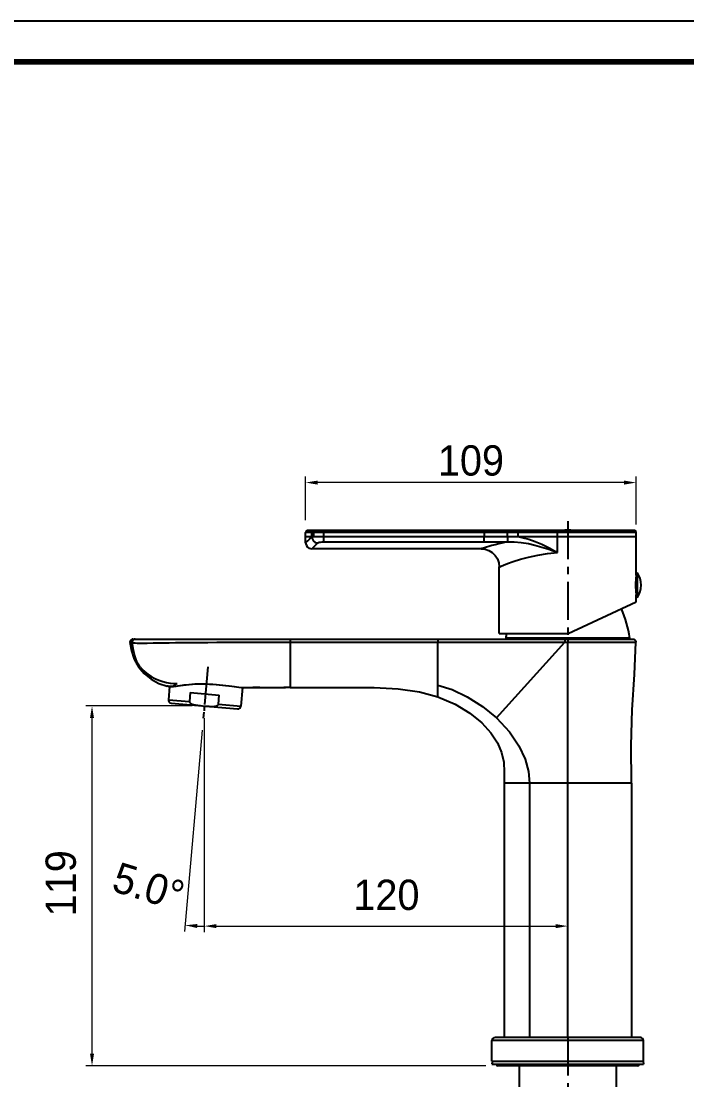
# Model space of a CAD drawing. Extents: x 0 to 790, y 0 to 579.
# Drawn here: x 350.5 to 570.2, y 229.5 to 578.8 of the extents above; entities that cross this region are included whole.
import ezdxf

# ---------------------------------------------------------------- set-up
doc = ezdxf.new("R2010")
doc.units = 0
doc.header["$LTSCALE"] = 10
doc.header["$MEASUREMENT"] = 0
doc.header["$PDMODE"] = 3
doc.header["$PDSIZE"] = -10
doc.linetypes.add('CENTER', pattern=[2, 1.25, -0.25, 0.25, -0.25])
doc.layers.get('0').update_dxf_attribs({"linetype": 'CONTINUOUS'})
doc.layers.get('DEFPOINTS').update_dxf_attribs({"linetype": 'CONTINUOUS'})
doc.layers.add('DEFAULT_1', color=7, linetype='CENTER')
doc.styles.add('Daelim Dimension', font='H2GTRE.TTF')
doc.dimstyles.new('DEFAULT', dxfattribs={"dimscale": 2, "dimtxt": 2, "dimasz": 2, "dimexe": 0, "dimexo": 2, "dimgap": 1, "dimtad": 1, "dimdec": 1, "dimzin": 9, "dimdsep": 46, "dimtxsty": 'Daelim Dimension', "dimcen": 0.5, "dimclrd": 252, "dimclre": 252, "dimclrt": 3, "dimadec": 1, "dimazin": 0, "dimtfac": 1, "dimtdec": 1, "dimtix": 1, "dimtmove": 0, "dimatfit": 3, "dimfxl": 1, "dimtolj": 1, "dimtzin": 1, "dimlwd": 9, "dimlwe": 9, "dimarcsym": 0})

# ---------------------------------------------------------------- blocks, each defined once
blk = doc.blocks.new('*D43')
at = {"color": 5, "lineweight": 9, "ltscale": 0.5, "transparency": 16777216}
for p, q in [((410.97, 347.21), (410.97, 278.16)), ((410.27, 344.83), (404.46, 278.45))]:
    blk.add_line(p, q, dxfattribs=at)
blk.add_arc((410.97, 352.8), 72.64, 268.1554, 270, dxfattribs=at)
at = {"color": 5, "ltscale": 0.5, "transparency": 16777216}
blk.add_solid([(408.59, 279.54), (408.67, 280.87), (404.64, 280.44)], dxfattribs=at)
at = {"layer": 'DEFPOINTS', "color": 0, "ltscale": 0.5, "transparency": 16777216}
for p in [(410.97, 351.56), (410.97, 351.21), (410.62, 348.82), (410.65, 349.17), (408.85, 280.19)]:
    blk.add_point(p, dxfattribs=at)
at = {"color": 7, "ltscale": 0.5, "transparency": 16777216, "insert": (394.07, 298.04), "char_height": 10, "width": 10.096, "attachment_point": 2, "rotation": 342.851, "line_spacing_factor": 0.9, "style": 'Daelim Dimension'}
blk.add_mtext('\\A1;5.0°', dxfattribs=at)
blk = doc.blocks.new('_None')
blk = doc.blocks.new('*D44')
at = {"color": 5, "lineweight": 9, "ltscale": 0.5, "transparency": 16777216}
for p, q in [((406.97, 352.8), (371.91, 352.8)), ((373.91, 238.08), (373.91, 348.8)), ((503.84, 234.08), (371.91, 234.08))]:
    blk.add_line(p, q, dxfattribs=at)
at = {"color": 5, "ltscale": 0.5, "transparency": 16777216}
for points in [[(373.24, 348.8), (374.57, 348.8), (373.91, 352.8)], [(373.24, 238.08), (374.57, 238.08), (373.91, 234.08)]]:
    blk.add_solid(points, dxfattribs=at)
at = {"layer": 'DEFPOINTS', "color": 0, "ltscale": 0.5, "transparency": 16777216}
for p in [(373.91, 352.8), (410.97, 352.8), (507.84, 234.08)]:
    blk.add_point(p, dxfattribs=at)
at = {"color": 7, "ltscale": 0.5, "transparency": 16777216, "insert": (358.57, 294.31), "char_height": 10, "width": 25.4575, "attachment_point": 2, "rotation": 90, "line_spacing_factor": 0.9, "style": 'Daelim Dimension'}
blk.add_mtext('\\A1;119', dxfattribs=at)
blk = doc.blocks.new('*D45')
at = {"color": 5, "lineweight": 9, "ltscale": 0.5, "transparency": 16777216}
for p, q in [((410.97, 348.8), (410.97, 278.17)), ((414.97, 280.17), (526.9, 280.17)), ((530.9, 273.29), (530.9, 282.17))]:
    blk.add_line(p, q, dxfattribs=at)
at = {"color": 5, "ltscale": 0.5, "transparency": 16777216}
for points in [[(414.97, 280.84), (414.97, 279.5), (410.97, 280.17)], [(526.9, 280.84), (526.9, 279.5), (530.9, 280.17)]]:
    blk.add_solid(points, dxfattribs=at)
at = {"layer": 'DEFPOINTS', "color": 0, "ltscale": 0.5, "transparency": 16777216}
for p in [(410.97, 352.8), (530.9, 280.17), (530.9, 269.29)]:
    blk.add_point(p, dxfattribs=at)
at = {"color": 7, "ltscale": 0.5, "transparency": 16777216, "insert": (471.07, 295.5), "char_height": 10, "width": 17.1012, "attachment_point": 2, "line_spacing_factor": 0.9, "style": 'Daelim Dimension'}
blk.add_mtext('\\A1;120', dxfattribs=at)
blk = doc.blocks.new('*D55')
at = {"color": 5, "lineweight": 9, "ltscale": 0.5, "transparency": 16777216}
for p, q in [((444.4, 414.09), (444.4, 428.52)), ((549.5, 426.52), (448.4, 426.52)), ((553.5, 412.68), (553.5, 428.52))]:
    blk.add_line(p, q, dxfattribs=at)
at = {"color": 5, "ltscale": 0.5, "transparency": 16777216}
for points in [[(448.4, 427.18), (448.4, 425.85), (444.4, 426.52)], [(549.5, 427.18), (549.5, 425.85), (553.5, 426.52)]]:
    blk.add_solid(points, dxfattribs=at)
at = {"layer": 'DEFPOINTS', "color": 0, "ltscale": 0.5, "transparency": 16777216}
for p in [(444.4, 426.52), (444.4, 410.09), (553.5, 408.68)]:
    blk.add_point(p, dxfattribs=at)
at = {"color": 7, "ltscale": 0.5, "transparency": 16777216, "insert": (498.95, 433.75), "char_height": 10, "attachment_point": 5, "style": 'Daelim Dimension'}
blk.add_mtext('\\A1;109', dxfattribs=at)

msp = doc.modelspace()

# ---------------------------------------------------------------- linework, layer by layer
at = {"color": 7, "linetype": 'Continuous'}
for p, q in [((444.4, 406.68), (444.4, 410.08)), ((552.9, 410.68), (445, 410.68)), ((529.9, 410.78), (529.9, 410.68)), ((531.9, 410.78), (529.9, 410.78)), ((531.9, 410.78), (531.9, 410.68)), ((553.5, 395.93), (553.5, 410.08)), ((444.4, 408.68), (553.5, 408.68)), ((502.3, 404.68), (446.4, 404.68)), ((508.3, 376.68), (508.3, 398.68)), ((553.5, 395.93), (553.48, 395.82)), ((553.84, 395.78), (553.48, 395.78)), ((553.84, 396.83), (553.84, 388.53)), ((553.84, 389.58), (553.48, 389.58)), ((553.48, 389.54), (553.5, 389.43)), ((553.5, 387.17), (553.5, 389.43)), ((531.01, 376.68), (553.5, 387.17)), ((387.43, 374.88), (552.39, 374.88)), ((508.3, 376.68), (531.01, 376.68)), ((387.85, 368.22), (389.29, 365.71)), ((389.29, 365.71), (391.16, 363.5)), ((395.93, 360.25), (398.66, 359.32)), ((406.01, 359.92), (408.18, 360.07)), ((398.89, 359.32), (398.66, 359.32)), ((398.9, 359.33), (398.89, 359.32)), ((399.02, 359.31), (399.03, 359.31)), ((399.49, 359.25), (399.1, 354.85)), ((406.35, 357.22), (406.09, 354.23)), ((406.35, 357.22), (415.9, 356.39)), ((415.64, 353.4), (415.9, 356.39)), ((423.55, 358.9), (423.01, 352.75)), ((429.29, 358.88), (427, 358.88)), ((433.97, 358.88), (437.81, 358.88)), ((439.33, 358.88), (437.17, 358.88)), ((400.01, 353.76), (421.93, 351.85)), ((410.97, 352.8), (410.97, 351.21)), ((509.9, 327.38), (509.9, 243.38)), ((551.9, 327.38), (509.9, 327.38)), ((551.9, 327.38), (551.9, 243.38)), ((505.9, 235.58), (505.9, 242.38)), ((554.9, 243.38), (506.9, 243.38)), ((555.9, 235.58), (555.9, 242.38)), ((505.9, 235.58), (555.9, 235.58)), ((506.02, 235.58), (505.9, 234.58)), ((505.9, 234.58), (555.9, 234.58)), ((553.96, 234.08), (507.84, 234.08)), ((514.9, 234.08), (514.9, 215.58)), ((546.9, 234.08), (546.9, 215.58)), ((555.77, 235.58), (555.9, 234.58))]:
    msp.add_line(p, q, dxfattribs=at)
at = {"color": 9, "linetype": 'Continuous'}
for p, q in [((553.5, 410.08), (444.4, 410.08)), ((446.45, 408.54), (446.45, 410.08)), ((446.98, 410.08), (446.98, 408.68)), ((450.34, 410.68), (450.34, 410.08)), ((450.34, 410.08), (450.34, 408.68)), ((503.29, 410.08), (503.29, 410.68)), ((503.29, 410.08), (503.29, 408.68)), ((510.96, 410.08), (510.96, 408.68)), ((514.45, 410.08), (514.45, 408.68)), ((527.48, 403.44), (527.48, 410.08)), ((446.45, 408.54), (446.58, 408.59)), ((450.34, 408.68), (450.34, 406.95)), ((450.34, 406.95), (503.29, 406.95)), ((503.29, 406.95), (503.29, 408.68)), ((439.33, 374.88), (439.33, 358.88)), ((439.33, 373.88), (488.01, 373.88)), ((488.01, 374.88), (488.01, 373.88)), ((488.01, 355.83), (488.01, 373.88)), ((488.01, 373.88), (529.99, 373.87)), ((507.37, 348.89), (529.99, 373.87)), ((537.86, 375.22), (524.01, 375.22)), ((529.99, 373.87), (534.9, 373.87)), ((530.9, 243.38), (530.9, 373.87)), ((534.9, 373.87), (536.87, 373.87)), ((536.87, 373.87), (553.39, 373.87)), ((389.69, 365.85), (389.63, 365.93)), ((389.79, 365.71), (389.69, 365.85)), ((389.86, 365.62), (389.79, 365.71)), ((405.91, 359.93), (407.85, 360.07)), ((399.75, 359.22), (399.21, 359.28)), ((400.73, 359.23), (399.75, 359.22)), ((400.73, 359.23), (400.92, 359.47)), ((400.81, 359.23), (400.73, 359.23)), ((400.81, 359.23), (400.81, 359.23)), ((421.61, 359.09), (423.11, 358.93)), ((423.11, 358.93), (424.03, 358.88)), ((424.03, 358.88), (424.21, 358.88)), ((399.1, 354.85), (406.09, 354.23)), ((415.64, 353.4), (423.01, 352.75)), ((518.33, 327.38), (518.33, 243.38)), ((555.9, 242.38), (505.9, 242.38))]:
    msp.add_line(p, q, dxfattribs=at)
at = {"ltscale": 0.5}
msp.add_lwpolyline([(0, 0), (789.88, 0), (789.88, 578.76), (0, 578.76)], close=True, dxfattribs=at)
at = {"color": 5, "linetype": 'ByBlock', "lineweight": 200, "const_width": 1.82}
msp.add_lwpolyline([(12.7, 24.78), (777.1, 24.78), (777.1, 565.32), (12.7, 565.32)], close=True, dxfattribs=at)
at = {"color": 9, "linetype": 'Continuous'}
for points in [[(446.45, 410.08), (446.5, 410.31), (446.62, 410.5), (446.81, 410.63), (447.04, 410.68)], [(446.98, 410.08), (447.02, 410.31), (447.12, 410.5), (447.28, 410.63), (447.48, 410.68)], [(510.96, 410.08), (510.97, 410.31), (510.97, 410.5), (510.98, 410.63), (510.99, 410.68)], [(514.45, 410.08), (514.45, 410.31), (514.46, 410.5), (514.47, 410.63), (514.49, 410.68)], [(527.48, 410.08), (527.49, 410.31), (527.51, 410.5), (527.54, 410.63), (527.57, 410.68)], [(444.4, 406.68), (445.13, 407.34), (445.7, 407.86), (446.45, 408.54)], [(446.4, 404.68), (447.11, 405.36), (447.67, 405.89), (448.4, 406.59)], [(446.45, 408.54), (446.54, 408.05), (446.73, 407.61), (447.04, 407.21), (447.43, 406.89), (447.89, 406.68), (448.4, 406.59)], [(446.58, 408.59), (446.76, 408.64), (446.98, 408.68)], [(448.4, 406.59), (448.6, 406.71), (448.92, 406.81), (449.34, 406.89), (449.83, 406.94), (450.34, 406.95)], [(511.06, 407), (509.54, 406.66), (508.16, 406.32), (506.92, 406), (505.83, 405.71), (504.88, 405.44), (504.09, 405.22), (503.44, 405.02), (502.94, 404.87), (502.58, 404.77), (502.3, 404.68)], [(503.29, 406.95), (505.88, 406.96), (508.47, 406.98), (511.06, 407)], [(510.96, 408.68), (510.98, 408.22), (510.99, 407.8), (511.01, 407.45), (511.03, 407.17), (511.06, 407)], [(511.06, 407), (513.17, 407), (515.52, 406.79), (517.95, 406.38), (520.06, 405.9), (522.37, 405.25), (524.66, 404.5), (527.48, 403.44)], [(514.45, 408.68), (516.21, 408.34), (518.09, 407.83), (520.13, 407.12), (522.36, 406.19), (524.8, 404.97), (527.48, 403.44)], [(508.3, 398.68), (508.44, 398.74), (508.88, 398.92), (509.71, 399.25), (511.07, 399.78), (512.93, 400.44), (515.3, 401.2), (517.98, 401.93), (521.01, 402.6), (524.27, 403.13), (527.48, 403.44)], [(386.43, 373.81), (386.45, 373.81), (386.52, 373.8), (386.6, 373.79), (386.71, 373.78), (386.88, 373.76), (387.14, 373.73)], [(388.12, 374.88), (387.79, 374.82), (387.5, 374.66), (387.28, 374.41), (387.15, 374.09), (387.14, 373.73)], [(387.14, 373.73), (387.36, 373.7), (387.64, 373.65), (388.11, 373.59), (388.78, 373.56), (390.11, 373.54), (392.1, 373.55), (394.07, 373.59), (395.35, 373.63), (396.44, 373.65), (397.68, 373.67), (399.33, 373.69), (401.45, 373.71), (402.68, 373.72), (404.17, 373.73), (406.04, 373.75), (407.6, 373.76), (409.57, 373.77), (412.16, 373.79), (415.05, 373.81), (418.12, 373.83), (421.61, 373.84), (425.4, 373.86), (429.71, 373.87), (434.07, 373.88), (439.33, 373.88)], [(513.56, 375.22), (512.23, 375.22), (511.26, 375.22), (510.65, 375.22), (510.45, 375.22)], [(524.01, 375.22), (521.58, 375.22), (519.24, 375.22), (517.12, 375.22), (513.56, 375.22)], [(529.98, 374.88), (529.98, 374.83), (529.98, 374.69), (529.99, 374.48), (529.99, 374.19), (529.99, 373.87)], [(530.89, 374.88), (530.89, 374.83), (530.9, 374.69), (530.9, 374.48), (530.9, 374.19), (530.9, 373.87)], [(546.87, 375.22), (542.87, 375.22), (540.45, 375.22), (537.86, 375.22)], [(551.35, 375.22), (551.15, 375.22), (550.57, 375.22), (549.67, 375.22), (548.43, 375.22), (546.87, 375.22)], [(387.33, 372.57), (387.27, 372.94), (387.2, 373.33), (387.14, 373.73)], [(388.11, 369.01), (387.83, 370.09), (387.57, 371.27), (387.33, 372.57)], [(389.63, 365.93), (388.97, 366.95), (388.47, 367.99), (388.11, 369.01)], [(389.86, 365.62), (390.51, 364.87), (391.33, 364.08), (392.31, 363.29), (393.42, 362.54), (394.63, 361.87), (395.93, 361.3), (397.27, 360.86), (398.53, 360.55), (399.73, 360.36), (400.87, 360.27), (402.05, 360.23)], [(400.73, 359.23), (401.72, 359.37), (402.96, 359.57), (404.32, 359.76), (405.91, 359.93)], [(400.92, 359.47), (401.36, 359.81), (402.05, 360.23)], [(407.85, 360.07), (409.81, 360.13), (411.92, 360.1), (413.76, 360.01), (415.82, 359.83), (418.01, 359.57), (420, 359.31), (421.61, 359.09)], [(399.21, 359.28), (398.93, 359.33), (398.72, 359.34), (398.66, 359.32)], [(488.01, 359.72), (492.72, 358.2), (497.73, 355.84), (502.77, 352.66), (507.37, 348.89)], [(507.37, 348.89), (511.67, 344.26), (514.81, 339.66), (516.86, 335.27)], [(516.86, 335.27), (517.98, 331.19), (518.33, 327.38)]]:
    msp.add_lwpolyline(points, dxfattribs=at)
at = {"color": 7, "linetype": 'Continuous'}
for points in [[(444.4, 406.68), (444.44, 406.26), (444.64, 405.72), (444.99, 405.26), (445.45, 404.92), (446, 404.72), (446.4, 404.68)], [(502.3, 404.68), (503.63, 404.53), (504.86, 404.11), (505.98, 403.42), (506.93, 402.49), (507.67, 401.35), (508.14, 400.06), (508.3, 398.68)], [(553.48, 395.82), (553.44, 395.49), (553.38, 394.98), (553.32, 394.31), (553.28, 393.53), (553.26, 392.69), (553.28, 391.85), (553.32, 391.07), (553.38, 390.39), (553.44, 389.87), (553.48, 389.54)], [(387.43, 374.88), (387.11, 374.83), (386.83, 374.68), (386.61, 374.45), (386.47, 374.15), (386.43, 373.81)], [(386.43, 373.81), (386.89, 370.95), (387.85, 368.22)], [(551.9, 327.38), (551.87, 339.74), (552.16, 351.5), (552.95, 363.17), (553.39, 373.87)], [(552.39, 374.88), (552.7, 374.83), (552.98, 374.69), (553.2, 374.48), (553.34, 374.19), (553.39, 373.87)], [(387.99, 368.16), (387.99, 368.17), (388.07, 367.99)], [(388.07, 367.99), (388.2, 367.71), (388.38, 367.32), (388.62, 366.86), (388.93, 366.33), (389.32, 365.74), (389.81, 365.1), (390.38, 364.45), (391.02, 363.81)], [(391.02, 363.81), (391.47, 363.4), (391.88, 363.05), (392.26, 362.75), (392.62, 362.48), (392.93, 362.26), (393.18, 362.09), (393.36, 361.97), (393.42, 361.92)], [(391.16, 363.5), (393.39, 361.65), (395.93, 360.25)], [(400.81, 359.23), (402.2, 359.44), (403.97, 359.69), (406.01, 359.92)], [(408.18, 360.07), (410.44, 360.11), (412.71, 360.05), (414.97, 359.89), (417.13, 359.67), (419.14, 359.41), (420.9, 359.18), (422.35, 359), (423.44, 358.91), (424.12, 358.88)], [(398.9, 359.33), (398.89, 359.33), (398.9, 359.33), (399.01, 359.31), (399.29, 359.27), (399.87, 359.2), (400.81, 359.23)], [(398.9, 359.33), (398.91, 359.33), (398.96, 359.32)], [(424.21, 358.88), (429.29, 358.88), (433.97, 358.88)], [(439.33, 358.88), (449.26, 358.88), (458.48, 358.88), (467.07, 358.85), (474.93, 358.49), (481.96, 357.5), (488.01, 355.83)], [(406.09, 354.23), (406.09, 354.17), (406.1, 354.1), (406.12, 354.03), (406.16, 353.95), (406.22, 353.88), (406.29, 353.79), (406.38, 353.71), (406.49, 353.63), (406.63, 353.55), (406.79, 353.47), (406.97, 353.4), (407.18, 353.32), (407.42, 353.25), (407.69, 353.19), (407.99, 353.13), (408.33, 353.07), (408.7, 353.02), (409.12, 352.97), (409.6, 352.93), (410.13, 352.88)], [(411.39, 352.77), (411.93, 352.72), (412.41, 352.69), (412.84, 352.66), (413.22, 352.64), (413.57, 352.64), (413.88, 352.65), (414.15, 352.66), (414.4, 352.69), (414.62, 352.73), (414.82, 352.77), (414.99, 352.82), (415.14, 352.87), (415.26, 352.94), (415.37, 353), (415.46, 353.07), (415.52, 353.14), (415.57, 353.2), (415.61, 353.27), (415.63, 353.33), (415.64, 353.4)], [(488.01, 355.83), (493.72, 353.36), (498.58, 350.41), (502.53, 347.21), (505.55, 343.94), (507.7, 340.69), (509.09, 337.47), (509.79, 334.24), (509.9, 330.93), (509.9, 327.38)]]:
    msp.add_lwpolyline(points, dxfattribs=at)
for centre, radius, start, end in [((445, 410.08), 0.6, 90, 180), ((552.9, 410.08), 0.6, 0, 90), ((547.87, 392.68), 7.27, 325.2134, 34.7866), ((511.8, 369.26), 40, 8.5776, 23.0022), ((550, 369.26), 40, 169.2943, 171.4224), ((510.75, 375.18), 0.3, 171.4224, 270), ((551.05, 375.18), 0.3, 270, 8.5776), ((400.1, 354.76), 1, 175, 265), ((422.01, 352.84), 1, 265, 355), ((506.9, 242.38), 1, 90, 180), ((554.9, 242.38), 1, 0, 90), ((507.84, 234.58), 0.5, 180, 270), ((553.96, 234.58), 0.5, 270, 0)]:
    msp.add_arc(centre, radius, start, end, dxfattribs=at)
at = {"layer": 'DEFAULT_1', "color": 7, "linetype": 'CENTER'}
for p, q in [((530.9, 413.75), (530.9, 373.87)), ((412.1, 365.75), (410.62, 348.82)), ((530.9, 243.38), (530.9, 144.78))]:
    msp.add_line(p, q, dxfattribs=at)

# ---------------------------------------------------------------- dimensions: what is measured, and where the dimension line sits
at = {"color": 5, "ltscale": 0.5}
dim = msp.add_linear_dim(base=(444.4, 426.52), p1=(553.5, 408.68), p2=(444.4, 410.09), dimstyle='DEFAULT', override={"dimtxt": 5, "dimexe": 1, "dimdec": 0, "dimclrd": 5, "dimclre": 5, "dimclrt": 7}, dxfattribs=at)
dim.commit()
dim.dimension.update_dxf_attribs({"geometry": '*D55', "text_midpoint": (498.95, 433.75)})
dim = msp.add_linear_dim(base=(373.91, 352.8), p1=(507.84, 234.08), p2=(410.97, 352.8), angle=90, dimstyle='DEFAULT', override={"dimtxt": 5, "dimexe": 1, "dimdec": 0, "dimclrd": 5, "dimclre": 5, "dimclrt": 7}, dxfattribs=at)
dim.commit()
dim.dimension.update_dxf_attribs({"geometry": '*D44', "text_midpoint": (373.91, 294.31), "dimtype": 160})
dim = msp.add_linear_dim(base=(530.9, 280.17), p1=(410.97, 352.8), p2=(530.9, 269.29), dimstyle='DEFAULT', override={"dimtxt": 5, "dimexe": 1, "dimdec": 0, "dimclrd": 5, "dimclre": 5, "dimclrt": 7}, dxfattribs=at)
dim.commit()
dim.dimension.update_dxf_attribs({"geometry": '*D45', "text_midpoint": (471.07, 280.17), "dimtype": 160})
dim = msp.add_angular_dim_2l(base=(408.8548, 280.194), line1=((410.6493, 349.1658), (410.6189, 348.819)), line2=((410.9676, 351.5599), (410.9676, 351.2118)), dimstyle='DEFAULT', override={"dimtxt": 5, "dimexe": 1, "dimdec": 0, "dimblk2": 'None', "dimsah": 1, "dimclrd": 5, "dimclre": 5, "dimclrt": 7}, dxfattribs=at)
dim.commit()
dim.dimension.update_dxf_attribs({"geometry": '*D43', "text_midpoint": (389.5489, 283.3928), "dimtype": 162})

doc.saveas('drawing.dxf')
